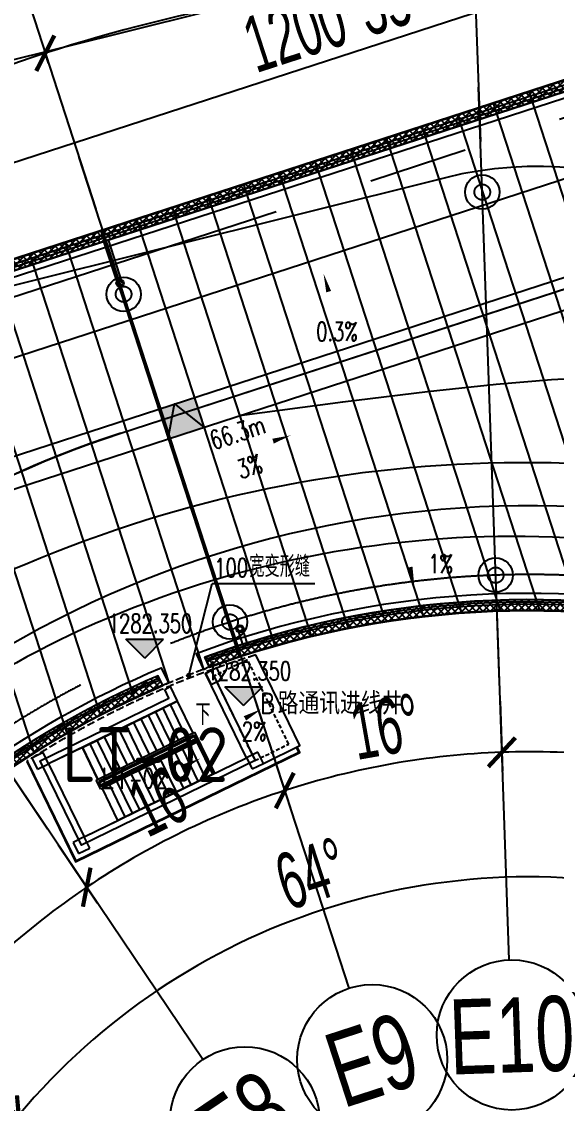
# Model space of a CAD drawing. Extents: x 1962160 to 37842216, y -162679 to 2997677.
# Drawn here: x 37459284 to 37476393, y 2679801 to 2714395 of the extents above; entities that cross this region are included whole.
import ezdxf
from ezdxf.enums import TextEntityAlignment as Align

# ---------------------------------------------------------------- set-up
doc = ezdxf.new("R2010")
doc.units = 0
doc.header["$LTSCALE"] = 1000
for name, pattern in [('__DASH', [0.35, 0.25, -0.1]), ('CENTER', [2, 1.25, -0.25, 0.25, -0.25]), ('CENTER2', [28.575000000000003, 19.05, -3.175, 3.175, -3.175]), ('DASH', [0.35, 0.25, -0.1]), ('HIDDEN2', [0.1875, 0.125, -0.0625])]:
    doc.linetypes.add(name, pattern=pattern)
doc.layers.get('0').update_dxf_attribs({"color": 8})
doc.layers.get('Defpoints').update_dxf_attribs({"color": 8})
for name, color, linetype in [('#幕墙线-平面', 8, 'Continuous'), ('#标注', 8, 'Continuous'), ('#轴线', 8, 'CENTER2'), ('A-AL', 8, 'Continuous'), ('A-AL-E', 8, 'Continuous'), ('A-COLS-PLAN-C', 8, 'DASH'), ('A-COLS-PLAN-S', 8, 'DASH'), ('A-DETL-ALUM', 8, 'Continuous'), ('A-DIMS-ELEV', 8, 'Continuous'), ('A-DIMS-LEAD', 8, 'Continuous'), ('A-DIMS-SYMB', 8, 'Continuous'), ('A-FLOR', 8, 'Continuous'), ('A-FLOR-OTLN', 8, 'Continuous'), ('A-FLOR-UNDR', 8, '__DASH'), ('A-GRID', 8, 'CENTER'), ('A-HATH', 8, 'Continuous'), ('A-NOTE', 8, 'Continuous'), ('A-ROOF-DRAN', 8, 'Continuous'), ('A-STRS', 8, 'Continuous'), ('A-STRS-HRAL', 8, 'Continuous'), ('A-TEXT-150', 8, 'Continuous'), ('A-TEXT-500', 8, 'Continuous'), ('DIM', 8, 'Continuous'), ('G-ACCS', 8, 'Continuous'), ('建-填充', 8, 'Continuous'), ('水-雨水-压力流-标识', 8, 'Continuous')]:
    doc.layers.add(name, color=color, linetype=linetype)
doc.layers.add('A-X-CHEK', color=8, linetype='Continuous', plot=False)
doc.layers.add('A-X-CHEK-STRC', color=8, linetype='HIDDEN2', plot=False)
doc.styles.add('#文字', font='jrs.shx', dxfattribs={"width": 0.7, "bigfont": 'hztxt.shx'})
doc.styles.add('_TCH_DIM', font='SIMPLEX', dxfattribs={"bigfont": 'GBCBIG'})
doc.styles.add('JHZX', font='jrs.shx', dxfattribs={"width": 0.6, "bigfont": 'jhz.shx'})
doc.styles.get("Standard").update_dxf_attribs({"font": 'xd-hzs.shx', "bigfont": 'xd-hztxt.shx'})
doc.dimstyles.new('JZBZ-600', dxfattribs={"dimscale": 600, "dimtxt": 3, "dimasz": 1.5, "dimexe": 1, "dimexo": 1, "dimgap": 0.5, "dimtad": 1, "dimdec": 0, "dimdsep": 46, "dimtxsty": 'JHZX', "dimblk1": 'ARCHTICK', "dimblk2": 'ARCHTICK', "dimsah": 1, "dimcen": 0, "dimclrd": 1, "dimclre": 1, "dimclrt": 2, "dimadec": 1, "dimazin": 2, "dimtfac": 1, "dimtdec": 0, "dimtix": 1, "dimtmove": 0, "dimatfit": 3, "dimfxl": 1, "dimtolj": 1, "dimlwd": -1, "dimlwe": -1, "dimarcsym": 1})
pattern_1 = [(45, (0, 0), (-112.2532015133644, 112.2532015133644), []), (135, (0, 0), (-112.2532015133644, -112.2532015133644), [])]

# ---------------------------------------------------------------- blocks, each defined once
blk = doc.blocks.new('排水沟区域')
at = {"layer": 'A-HATH'}
h = blk.add_hatch(dxfattribs=at)
h.set_pattern_fill('ANSI37', color=256, scale=100)
h.set_pattern_definition(pattern_1)
edge = h.paths.add_edge_path()
edge.add_arc((35513750.33893132, 2884298.616818207), 8999.999999895797, -71.99999999736798, 12.001182553492185, ccw=False)
edge.add_line((35516531.49188106, 2875739.108171778), (35487056.62892125, 2866162.144652352))
edge.add_arc((35496265.33535537, 2837820.660464062), 29800.00000310267, 108.0000000015991, 138.2396004385402)
edge.add_line((35474036.42762732, 2857667.969133065), (35473768.18694107, 2857893.049794))
edge.add_arc((35496265.33535535, 2837820.660464062), 30150.00000309427, 108.00000000153389, 138.2600425755881, ccw=False)
edge.add_line((35486948.47297322, 2866495.014433056), (35516423.33593303, 2876071.977952481))
edge.add_arc((35513750.33893134, 2884298.616818199), 8649.999999884529, 288.0000000026816, 371.9000062284843)
edge.add_line((35522214.44145846, 2886082.283941968), (35522553.6287153, 2886170.003731021))
h = blk.add_hatch(dxfattribs=at)
h.set_pattern_fill('ANSI37', color=256, scale=100)
h.set_pattern_definition(pattern_1)
edge = h.paths.add_edge_path()
edge.add_arc((35527311.97586625, 2900426.547769416), 44800.00000102194, 256.5346378578782, 284.1570655496672, ccw=False)
edge.add_arc((35509847.66485231, 2827488.232454619), 30199.9999999903, 76.53463785807276, 110.1264964728112)
edge.add_line((35499456.02778555, 2855844.076280402), (35499610.24081634, 2855527.805366974))
edge.add_arc((35509847.66485231, 2827488.232454663), 29849.99999995182, 76.53463785805178, 110.05745525030639, ccw=False)
edge.add_arc((35527311.97586625, 2900426.547769423), 45150.0000010282, 256.5346378578826, 283.9391313102532)
edge.add_line((35538188.2025675, 2856606.116543384), (35538269.19864558, 2856987.173130091))
h = blk.add_hatch(dxfattribs=at)
h.set_pattern_fill('ANSI37', color=256, scale=100)
h.set_pattern_definition(pattern_1)
edge = h.paths.add_edge_path()
edge.add_arc((35509847.6648516, 2827488.232453149), 29850.00000037406, 113.13801856230111, 139.8080539779569, ccw=False)
edge.add_line((35498118.1856509, 2854937.127106719), (35497964.60146284, 2855252.108345425))
edge.add_arc((35509847.66485271, 2827488.2324541), 30200.00000060449, 113.1711419245083, 139.8102785288056)
edge.add_line((35486777.52826001, 2846976.916289367), (35487045.6453022, 2846751.939378119))
for points in [[(35522553.6287153, 2886170.003731021, -0.3838699552110441), (35516531.49188106, 2875739.108171778), (35487056.62892125, 2866162.144652352, 0.1327162187187665), (35474036.42762732, 2857667.969133065), (35473768.18694107, 2857893.049794, -0.1328069864991923), (35486948.47297322, 2866495.014433056), (35516423.33593303, 2876071.977952481, 0.383363523421975), (35522214.44145846, 2886082.283941968)], [(35538269.19864558, 2856987.173130091, -0.1211125902800476), (35516879.96075377, 2856858.060754318, 0.1476308546929755), (35499456.02778555, 2855844.076280402), (35499610.24081634, 2855527.805366974, -0.147323053523606), (35516798.46063571, 2856517.681949523, 0.1201478352857811), (35538188.2025675, 2856606.116543384)], [(35487045.6453022, 2846751.939378119, -0.1168981365365147), (35498118.1856509, 2854937.127106719), (35497964.60146284, 2855252.108345425, 0.1167614748319666), (35486777.52826001, 2846976.916289367)]]:
    blk.add_lwpolyline(points, format="xyb", close=True, dxfattribs=at)
blk = doc.blocks.new('A$C58e34137')
at = {"layer": 'A-X-CHEK'}
blk.add_blockref('排水沟区域', (-35647972.51433039, -2918657.17947907), dxfattribs=at)
blk = doc.blocks.new('雨水立管')
for radius in [80, 50]:
    blk.add_circle((-3.725290298461914e-09, 2.328306436538696e-10), radius)
blk = doc.blocks.new('雨水')
at = {"layer": 'A-DIMS-SYMB'}
for points in [[(35503646.28120333, 2866758.381571596, 0, 0, 0), (35503258.69046074, 2868113.109291241, 0, 160, 0), (35503423.73007254, 2867536.254087105, 0, 0, 0)], [(35505850.34086317, 2859483.726402936, 0, 0, 0), (35506162.41603366, 2858141.593093392, 0, 160, 0), (35506026.52811854, 2858726.002602661, 0, 0, 0)]]:
    blk.add_lwpolyline(points, format="xyseb", dxfattribs=at)
at = {"layer": 'A-ROOF-DRAN'}
blk.add_line((35496771.70693883, 2863009.991505276), (35528671.86492928, 2873374.981149338), dxfattribs=at)
for points in [[(35496818.56050601, 2867830.39751687), (35496376.66620405, 2869190.408335167)], [(35496675.90202857, 2867784.044967714), (35496234.00772661, 2869144.055786012)], [(35500512.76873267, 2856731.661991941), (35500662.78171518, 2856257.722313765)], [(35500655.77596325, 2856776.927122016), (35500805.78894576, 2856302.987443841)]]:
    blk.add_lwpolyline(points, dxfattribs=at)
for centre, radius, start, end in [((35506969.27619101, 2831625.12920915), 33000, 108.0000000000272, 216.9245112726238), ((35509847.66485273, 2827488.232454263), 33200, 76.53463923747408, 213.4267024988171)]:
    blk.add_arc(centre, radius, start, end, dxfattribs=at)
at = {"xscale": 1.5, "yscale": 1.5, "zscale": 1.5}
for p in [(35496747.2312673, 2867807.221242292), (35500584.27234797, 2856754.294556978)]:
    blk.add_blockref('雨水立管', p, dxfattribs=at)
at = {"layer": 'A-DIMS-SYMB', "style": '_TCH_DIM', "width": 0.7058823529411765}
for s, p in [('0.3%', (35503024.04506746, 2865961.482250148)), ('1%', (35506611.86487968, 2858535.122279717))]:
    blk.add_text(s, height=595, dxfattribs=at).set_placement(p)
blk = doc.blocks.new('1100')
at = {"layer": 'A-DETL-ALUM', "ltscale": 0.3}
blk.add_circle((35572079.41488183, 2737404.62498665), 550, dxfattribs=at)
blk = doc.blocks.new('_YZHK')
blk.add_circle((0, 0), 0.5)
blk = doc.blocks.new('ASDFASD')
at = {"layer": 'A-COLS-PLAN-C', "ltscale": 0.3, "xscale": 500, "yscale": 500, "zscale": 500}
for p in [(35508337.99176764, 2870719.61328312), (35496861.56755136, 2867455.330330013), (35508765.78045458, 2858469.348092186), (35500268.13802673, 2856970.984459742)]:
    blk.add_blockref('_YZHK', p, dxfattribs=at)
blk = doc.blocks.new('_FZHK')
blk.add_lwpolyline([(-0.5, -0.5), (0.5, -0.5), (0.5, 0.5), (-0.5, 0.5)], close=True)
blk = doc.blocks.new('LT-2')
at = {"layer": 'A-AL'}
for points in [[(35501756.50943983, 2836115.32283817), (35503323.07925595, 2832902.509204542), (35510495.82875237, 2836399.946074748), (35510407.9049589, 2836580.265368136)], [(35501777.55917864, 2836129.194567231), (35503334.5933932, 2832935.937106689), (35510462.40085022, 2836411.460212043), (35510385.43393917, 2836569.308485733)]]:
    blk.add_lwpolyline(points, dxfattribs=at)
at = {"layer": 'A-DIMS-SYMB'}
blk.add_lwpolyline([(35506967.3649618, 2837544.266064647, 0, 0, 0), (35503273.12931895, 2835742.954593774, 0, 0, 0), (35503864.80096997, 2834529.519528605, 0, 0, 0), (35507325.33800767, 2836216.879422245, 0, 160, 0), (35506786.03353427, 2835953.914244015, 0, 0, 0)], format="xyseb", dxfattribs=at)
at = {"layer": 'A-STRS'}
for p, q in [((35503538.5117317, 2836567.695265138), (35506576.59359857, 2838049.065769164)), ((35506576.59359857, 2838049.065769164), (35507076.2274361, 2837024.38726587)), ((35505875.49778314, 2837707.211037466), (35506375.13162068, 2836682.532534172)), ((35506109.19638828, 2837821.162614699), (35506608.83022582, 2836796.484111404)), ((35506342.89499342, 2837935.114191932), (35506842.52883096, 2836910.435688637)), ((35505174.4019677, 2837365.356305767), (35505674.03581648, 2836340.677807952)), ((35505408.10057285, 2837479.307883), (35505907.73441039, 2836454.629379705)), ((35505641.79917799, 2837593.259460233), (35506141.43301553, 2836568.580956938)), ((35503984.21509545, 2835516.720233617), (35507130.15787894, 2837050.683783994)), ((35504473.30615228, 2837023.501574069), (35504972.94000105, 2835998.823076251)), ((35504707.00475742, 2837137.453151302), (35505206.63859496, 2836112.774648006)), ((35504940.70336256, 2837251.404728535), (35505440.3372001, 2836226.72622524)), ((35507130.15787894, 2837050.683783994), (35507770.03981823, 2835738.376235549)), ((35503772.21033684, 2836681.64684237), (35504271.84417438, 2835656.968339076)), ((35504005.90894198, 2836795.598419603), (35504505.54277953, 2835770.919916308)), ((35504064.44205862, 2835489.08630818), (35507102.52394743, 2836970.456822913)), ((35504086.35585301, 2835444.144278869), (35507124.43771988, 2836925.514782896)), ((35507216.47553226, 2836736.758217203), (35504124.46319065, 2835229.091180816)), ((35507168.26524958, 2836835.630703995), (35504130.18338271, 2835354.260199968)), ((35507190.17901444, 2836790.688664544), (35504152.09711816, 2835309.3181501)), ((35504239.60754713, 2836909.549996836), (35504739.24138467, 2835884.871493541)), ((35506635.12673958, 2836742.553672391), (35506657.0405096, 2836697.61162843)), ((35506868.82534473, 2836856.505249624), (35506890.73911474, 2836811.563205664)), ((35506956.4804078, 2836676.737084305), (35506934.56664444, 2836721.679126762)), ((35507102.52394986, 2836970.456826855), (35507124.43771988, 2836925.514782896)), ((35507102.52394743, 2836970.456822913), (35507716.10937089, 2835712.079717726)), ((35507168.26524958, 2836835.630703995), (35507124.43771988, 2836925.514782896)), ((35507190.17901306, 2836790.688661295), (35507168.26524958, 2836835.630703995)), ((35507216.47553003, 2836736.758215699), (35507190.17901306, 2836790.688661295)), ((35507216.47553226, 2836736.758217203), (35507190.17901444, 2836790.688664544)), ((35507716.10937089, 2835712.079717726), (35507216.47553003, 2836736.758215699)), ((35503538.5117317, 2836567.695265138), (35502459.90278488, 2836041.764908678)), ((35503538.5117317, 2836567.695265138), (35504038.14559071, 2835543.01677231)), ((35504038.14556739, 2835543.016760943), (35503538.5117317, 2836567.695265138)), ((35505934.03092415, 2836400.698940691), (35505955.94469416, 2836355.756896732)), ((35506167.7295293, 2836514.650517925), (35506189.6432993, 2836469.708473965)), ((35506255.38460325, 2836334.882358816), (35506233.470829, 2836379.824395063)), ((35506401.42813443, 2836628.602095158), (35506423.34190445, 2836583.660051198)), ((35506489.08319727, 2836448.833930327), (35506467.16943415, 2836493.775972296)), ((35507015.01355547, 2835370.224986028), (35506515.37971471, 2836394.903483785)), ((35506722.78181377, 2836562.785512795), (35506700.8680393, 2836607.727549529)), ((35507248.71216061, 2835484.176563261), (35506749.07833105, 2836508.855066568)), ((35507482.41076575, 2835598.128140494), (35506982.77692492, 2836622.806638395)), ((35502459.90278488, 2836041.764908678), (35503599.41855721, 2833704.77885724)), ((35504999.23651481, 2835944.892637237), (35505021.15027359, 2835899.950587801)), ((35505232.93510872, 2836058.844208992), (35505254.84887873, 2836013.902165034)), ((35505466.63371386, 2836172.795786225), (35505488.54748388, 2836127.853742267)), ((35505554.28877622, 2835993.027622371), (35505532.37501357, 2836037.969663365)), ((35505700.33233024, 2836286.747368937), (35505722.24608902, 2836241.805319499)), ((35505787.98738149, 2836106.979199359), (35505766.07361872, 2836151.921240597)), ((35506313.91774003, 2835028.370254329), (35505814.28389938, 2836053.048751871)), ((35506021.68598675, 2836220.930776348), (35505999.77222386, 2836265.87281783)), ((35506547.61634517, 2835142.321831562), (35506047.98250449, 2836167.000329176)), ((35506781.31495032, 2835256.273408795), (35506281.68112083, 2836280.951911959)), ((35504298.14068814, 2835603.037900061), (35504320.05445816, 2835558.095856102)), ((35504531.83929329, 2835716.989477294), (35504553.7530633, 2835672.047433335)), ((35507716.10937089, 2835712.079717726), (35504678.02750403, 2834230.7092137)), ((35504765.53789843, 2835830.941054527), (35504787.45166844, 2835785.999010568)), ((35504853.19297168, 2835651.172896883), (35504831.27919814, 2835696.114931666)), ((35505379.12331945, 2834572.563945398), (35504879.48949018, 2835597.242448131)), ((35505086.89157693, 2835765.124473872), (35505064.97780329, 2835810.066508899)), ((35505612.8219246, 2834686.515522631), (35505113.18809529, 2835711.194025436)), ((35505320.59017096, 2835879.076045382), (35505298.67640843, 2835924.018086132)), ((35505846.52052975, 2834800.467099864), (35505346.88668916, 2835825.145597262)), ((35506080.21913489, 2834914.418677097), (35505580.58529427, 2835939.097174567)), ((35507770.03981823, 2835738.376235549), (35507716.10937089, 2835712.079717726)), ((35504124.46319065, 2835229.091180816), (35503984.21509545, 2835516.720233617)), ((35504064.44209176, 2835489.086333403), (35504086.35585301, 2835444.144278869)), ((35504152.09711816, 2835309.3181501), (35504064.44205862, 2835489.08630818)), ((35504152.09714872, 2835309.318162425), (35504064.44208021, 2835489.086337375)), ((35504152.09714465, 2835309.318160436), (35504130.18338271, 2835354.260199968)), ((35504678.02750403, 2834230.7092137), (35504178.39366361, 2835255.387710739)), ((35504678.02750403, 2834230.7092137), (35504178.3936677, 2835255.387712726)), ((35504385.79574991, 2835423.269737425), (35504363.88198785, 2835468.2117772)), ((35504911.72610917, 2834344.660790932), (35504412.09226873, 2835369.339288042)), ((35504619.49435517, 2835537.221314414), (35504597.580593, 2835582.163354434)), ((35505145.42471431, 2834458.612368166), (35504645.79087383, 2835483.290865348)), ((35503599.41855721, 2833704.77885724), (35504678.02750403, 2834230.7092137))]:
    blk.add_line(p, q, dxfattribs=at)
at = {"layer": 'A-STRS-HRAL'}
blk.add_lwpolyline([(35506172.09193894, 2838422.30739616), (35506351.86009675, 2838509.962455584), (35506576.59359258, 2838049.065767994), (35502459.90277887, 2836041.764907645), (35503599.41855114, 2833704.778856156), (35508794.71831167, 2836238.010072941), (35507479.89242067, 2838934.53244002), (35507659.66057845, 2839022.187499432), (35509062.14152885, 2836145.896974524), (35503507.30545269, 2833437.355638949), (35502192.47956162, 2836133.878006039), (35506309.17037538, 2838141.178866385), (35506172.09193896, 2838422.307396172)], dxfattribs=at)
at = {"layer": 'A-COLS-PLAN-C'}
for p, xscale, yscale, zscale, rotation in [((35507747.3156378, 2838842.419341629), 399.9999999914793, 400.0000000276479, 400.0000000276479, 25.99388998537153), ((35502192.47956165, 2836133.878006054), 399.9999999194463, 399.9999999851146, 399.9999999851146, 25.99388999099624), ((35509062.1415289, 2836145.896974543), 400.0000000332934, 400.0000000332934, 400.0000000332934, 25.99388998304475), ((35503507.30545269, 2833437.355638949), 399.999999939537, 399.9999999853637, 399.9999999853637, 25.99388998959304)]:
    blk.add_blockref('_FZHK', p, dxfattribs=dict(at, xscale=xscale, yscale=yscale, zscale=zscale, rotation=rotation))
at = {"layer": 'A-DIMS-SYMB', "style": '_TCH_DIM'}
blk.add_text('下', height=675.177304964539, dxfattribs=at).set_placement((35507156.12152749, 2837286.303877027))
blk = doc.blocks.new('总体道路0521')
at = {"layer": 'G-ACCS'}
blk.add_line((35647828.33500703, 2918616.076307983), (35647775.12043736, 2918602.808425609), dxfattribs=at)
blk.add_lwpolyline([(35647849.95643323, 2918593.835659245, -0.03230989539030762), (35647848.78383447, 2918595.990230775), (35647845.48982378, 2918603.101012788, 0.3597484319562995), (35647831.6983155, 2918609.70057956), (35647808.76801322, 2918603.983413093)], format="xyb", dxfattribs=at)
blk = doc.blocks.new('A$C06ac024f')
at = {"layer": 'A-DIMS-ELEV'}
for points in [[(-150435.2898462639, -62835.9575827932), (-151035.2898462639, -62235.9575827932), (-149835.2898462639, -62235.9575827932)], [(-147271.1374763623, -64358.56140305242), (-147871.1374763623, -63758.56140305242), (-146671.1374763623, -63758.56140305242)]]:
    blk.add_hatch(color=256, dxfattribs=at).paths.add_polyline_path(points)
at = {"layer": 'A-AL-E'}
for points in [[(-145287.8805330694, 23958.21160294581), (-128813.5673151985, 21201.16620651679, -0.4119685533058242), (-128278.9669114948, 20457.71448632097, 0.1025441863688749), (-125842.3743332029, -32213.46978524746, -0.3957181001131183), (-131549.1810074821, -42585.19381452212), (-161024.043966651, -52162.15733374096, 0.4665771712174694), (-178315.5084250644, -95014.64385824368, 0.04969496342035992), (-156062.2732423842, -128330.703170726, -0.4106233703844309), (-156273.1750589237, -130640.1824203911), (-161870.8845780194, -135359.541345335)], [(-145263.1217250973, 24106.15416419134), (-128788.8085072264, 21349.10876776231, -0.4119685533025638), (-128130.8387795985, 20434.09126598388, 0.102544186368877), (-125697.0598185957, -32176.27177663473, -0.3957181001131074), (-131502.8284583241, -42727.85229196632), (-160977.691417493, -52304.81581118517, 0.4665771712174966), (-178183.1286895499, -94944.10588531752, 0.04969496342036155), (-155946.4140972048, -128235.4316719551, -0.410623370384824), (-156176.4888061658, -130754.8635806888), (-161774.198325269, -135474.2225056388)], [(-50266.91402824223, -40766.69077435229, -0.1414606853321052), (-53638.15451326966, -40473.97389248712, 0.2174217815036623), (-68434.21312383562, -41370.41662500193), (-99557.77964302897, -57919.11049018381, -0.1829272481944963), (-131127.4848075137, -61944.9876432484, 0.1474998149095167), (-148450.3997290284, -62948.6351692169, 0.1355226028267078)], [(-50228.2694099322, -40962.92174406815, -0.1414606853321385), (-53710.04236987978, -40660.60758738872, 0.2174217815036594), (-68340.31881128252, -41547.00614357321), (-99463.88533046842, -58095.70000875555, -0.1829272481944702), (-131174.0563035086, -62139.48981742747, 0.147499814909508), (-148381.6772821695, -63136.45749296062, 0.147499814909508)]]:
    blk.add_lwpolyline(points, format="xyb", dxfattribs=at)
for centre, radius, start, end in [((-138124.8520873711, -91168.93931228339), 29850.00000005641, 76.53463783447006, 110.0574530140657), ((-138124.8520874605, -91168.93931222984), 30050.00000002233, 113.1570388549632, 213.4267024433433), ((-138124.852087386, -91168.93931228339), 29850.00000005641, 113.1380166171016, 213.4267024433433)]:
    blk.add_arc(centre, radius, start, end, dxfattribs=at)
at = {"layer": 'A-DIMS-ELEV'}
for p, q in [((-150435.2898462639, -62835.9575827932), (-151035.2898462639, -62235.9575827932)), ((-151035.2898462639, -62235.9575827932), (-149835.2898462639, -62235.9575827932)), ((-150435.2898462639, -62835.9575827932), (-149835.2898462639, -62235.9575827932)), ((-147271.1374763623, -64358.56140305242), (-147871.1374763623, -63758.56140305242)), ((-147871.1374763623, -63758.56140305242), (-146671.1374763623, -63758.56140305242)), ((-147271.1374763623, -64358.56140305242), (-146671.1374763623, -63758.56140305242))]:
    blk.add_line(p, q, dxfattribs=at)
at = {"layer": 'A-DIMS-LEAD'}
for p, q in [((-149027.9717180282, -63393.81725960178), (-148278.7749897018, -60454.54606430978)), ((-148278.7749897018, -60454.54606430978), (-144988.1986672059, -60454.54606430978))]:
    blk.add_line(p, q, dxfattribs=at)
at = {"layer": 'A-DIMS-LEAD', "const_width": 80}
blk.add_lwpolyline([(-149037.8515038863, -63432.57793337619, 1), (-149018.0919321701, -63355.05658582738, 1)], format="xyb", close=True, dxfattribs=at)
at = {"layer": 'A-DIMS-SYMB'}
for points in [[(-148951.5532057658, -56752.81006801268, 0, 0, 0), (-145758.2970592603, -55715.25825089356, 0, 160, 0), (-146328.9309690371, -55900.66844751919, 0, 0, 0)], [(-147403.6071163491, -64864.17347266106, 0, 0, 0), (-146704.2938839048, -64470.84294105275, 0, 160, 0), (-147227.2498023287, -64764.98084644042, 0, 0, 0)]]:
    blk.add_lwpolyline(points, format="xyseb", dxfattribs=at)
at = {"layer": 'A-FLOR-OTLN'}
blk.add_lwpolyline([(-172937.3181012422, -78712.505091425, -0.2558161353594253), (-151200.8100010455, -55647.18026152113), (-119621.8288218975, -45386.54728942644)], format="xyb", dxfattribs=at)
at = {"layer": 'A-FLOR-UNDR'}
for radius, start, end in [(29750.00000005641, 107.1239144154622, 122.7366958501965), (29850.00000005641, 110.4442247058934, 113.138033782026)]:
    blk.add_arc((-138124.8440617919, -91168.93539794252), radius, start, end, dxfattribs=at)
at = {"layer": 'A-STRS'}
blk.add_lwpolyline([(-146639.0625475645, -66206.92539919121), (-145470.5817625746, -65637.13975041732), (-146884.4111632482, -62737.74681570893)], dxfattribs=at)
at = {"layer": 'A-STRS-HRAL'}
blk.add_lwpolyline([(-125418.8882246763, -32487.1680358029), (-125225.0784151033, -32437.04541102797, -0.3841420990036905), (-131379.2216604576, -43108.27489844337), (-160854.0846197456, -52685.23841770273, 0.132663388224441), (-173782.807591863, -61117.82127101952), (-173936.0893135667, -60989.20263487054, -0.1327162187461854), (-160915.888018623, -52495.02711444488), (-131441.0250593871, -42918.06359520508, 0.3838699552220062)], format="xyb", close=True, dxfattribs=at)
for points in [[(-148550.8803472743, -63198.89716446772), (-148371.1123458222, -63111.24192096572), (-148516.4891543091, -62813.09548641369, -0.1476308546942801), (-131092.5561859384, -61799.1110125212, 0.1211125902981834), (-109703.3182914555, -61669.99863575492), (-109656.9665052891, -61451.93062744755, -0.121671601645756), (-131045.9846898988, -61604.60883835098, 0.1494928162438044), (-148793.0262509585, -62702.29110737983), (-148550.8803472743, -63198.89716446772)], [(-149854.32998956, -63720.04408505326), (-150007.91466517, -63405.06307389354, 0.1167614822443553), (-161194.9886798486, -71680.25547743353), (-161348.1984028742, -71551.69725535202, -0.118354535303261), (-149911.3244839385, -63146.82182533387), (-149674.5618635118, -63632.38914928678), (-149854.32998956, -63720.04408505326)]]:
    blk.add_lwpolyline(points, format="xyb", dxfattribs=at)
at = {"layer": 'A-X-CHEK-STRC'}
blk.add_lwpolyline([(-147142.5102200881, -62892.92194393417), (-148221.1068996191, -63418.87745637819), (-146906.4868646637, -66114.81802710658), (-145827.8901851401, -65588.86251466256)], close=True, dxfattribs=at)
at = {"xscale": 1000, "yscale": 1000, "zscale": 1000}
blk.add_blockref('总体道路0521', (-35647972511.19448, -2918657176.530752), dxfattribs=at)
at = {"layer": 'A-COLS-PLAN-S'}
blk.add_blockref('ASDFASD', (-35647972.51693987, -2918657.171766797), dxfattribs=at)
at = {"layer": 'A-ROOF-DRAN'}
blk.add_blockref('雨水', (-35647972.51693987, -2918657.171766797), dxfattribs=at)
at = {"layer": 'A-STRS', "rotation": 0.001336308015751439}
blk.add_blockref('LT-2', (-35655902.20367786, -2903089.442828797), dxfattribs=at)
at = {"layer": '水-雨水-压力流-标识'}
for p in [(-35711716.03327619, -2785340.375566352), (-35723190.36427034, -2788606.466423435), (-35711288.24458924, -2797590.640757285), (-35719785.88701709, -2799089.004389729)]:
    blk.add_blockref('1100', p, dxfattribs=at)
at = {"layer": 'A-DIMS-ELEV', "style": '_TCH_DIM', "width": 0.7058823529411765}
for p in [(-151615.2898462639, -62025.9575827932), (-148451.1374763623, -63548.56140305242)]:
    blk.add_text('1282.350', height=595, dxfattribs=at).set_placement(p)
at = {"layer": 'A-DIMS-SYMB', "style": '_TCH_DIM', "width": 0.7058823529411765}
blk.add_text('2%', height=595, dxfattribs=at).set_placement((-147328.2224057839, -65480.41748622339))
at = {"layer": 'A-NOTE', "style": '_TCH_DIM', "width": 0.7058823529411765}
for s, p in [('66.3m', (-148233.6434850097, -56182.78682222217)), ('3%', (-147362.7459994629, -57115.11994708516))]:
    blk.add_text(s, height=595, rotation=18.00000000881506, dxfattribs=at).set_placement(p)
at = {"layer": 'A-NOTE', "style": '_TCH_DIM'}
blk.add_text('宽变形缝', height=675.177304964539, dxfattribs=at).set_placement((-147089.6880289093, -60244.54606430978))
at = {"layer": 'A-NOTE', "style": '_TCH_DIM', "width": 0.7058823529411765}
blk.add_text('100', height=595, dxfattribs=at).set_placement((-148209.6880289093, -60244.54606430978))
at = {"layer": 'A-NOTE'}
for s, p in [('B', (-146744.9832299352, -64638.90360006737)), ('路通讯进线井', (-146179.5986145512, -64638.90360006737))]:
    blk.add_text(s, height=700, dxfattribs=at).set_placement(p)
at = {"layer": 'A-TEXT-150'}
blk.add_text('LT-02', height=700, dxfattribs=at).set_placement((-151822.467727162, -67033.49849461624))
at = {"layer": 'A-TEXT-500'}
blk.add_text('LT-02', height=1750, dxfattribs=at).set_placement((-153068.448854357, -66799.38793401932))
blk = doc.blocks.new('A$C41f195f4')
at = {"layer": '建-填充', "ltscale": 10}
h = blk.add_hatch(color=256, dxfattribs=at)
h.dxf.hatch_style = 1
edge = h.paths.add_edge_path()
edge.add_arc((-145369.2767864466, -85502.32784364652), 30545.96869402254, 137.4202374194825, 139.117513232346)
edge.add_line((-168463.6652915627, -65509.69362424035), (-167725.7061925754, -66185.06562031526))
edge.add_arc((-145367.0328749269, -85505.83753729938), 29549.99999988913, 137.4914747447202, 139.1687617017491, ccw=False)
edge.add_line((-167150.6074635461, -65538.9054210349), (-167861.3768651038, -64834.43880030513))
h.paths.add_polyline_path([(-148848.8737301826, -54514.98526000138), (-149990.1415497288, -54885.80565325171), (-149681.1245553643, -55836.86216954933), (-148539.8567358181, -55466.04177629901)])
at = {"layer": 'DIM', "ltscale": 10}
blk.add_lwpolyline([(-149681.1245553643, -55836.8621695498), (-149476.8130090535, -54719.01509974804), (-148539.8567358181, -55466.04177629994)], dxfattribs=at)
blk = doc.blocks.new('A$C80b62fe7')
at = {"layer": '#幕墙线-平面'}
for points in [[(-74883.78754839301, 213197.5366707286), (-57719.07375432551, 210324.9498429135, -0.4119685533025505), (-56970.63318914175, 209284.1174346413, 0.1025441863688777), (-54538.91754749417, 156718.3566265861, -0.3957181001130247), (-60417.25829521567, 146034.881354813), (-89892.12125438452, 136457.9178355942, 0.4665771712175024), (-107034.4719231129, 93974.97182506695, 0.04969496342036184), (-84809.8724303469, 60701.78395738173, -0.4106233703847854), (-85054.00726041198, 58028.3867653315), (-90651.7167795226, 53309.02784037683)], [(-74926.70281554013, 212941.1028979034), (-57761.98902147263, 210068.5160700884, -0.4119685533058242), (-57227.38861776888, 209325.0643498925, 0.1025441863688749), (-54790.79603947699, 156653.8800783241, -0.3957181001131183), (-60497.60271375626, 146282.1560490495), (-89972.46567292511, 136705.1925298306, 0.4665771712174694), (-107263.9301313385, 93852.70600532787, 0.04969496342035992), (-85010.69494865835, 60536.6466928455, -0.4106233703844309), (-85221.59676519781, 58227.16744318046), (-90819.30628429353, 53507.8085182365)], [(20773.07087998092, 148159.5283801337, -0.1414606853321588), (17434.99013742805, 148449.3660795544, 0.2174217815036492), (2589.196876108646, 147549.9100941415), (-28534.36964307725, 131001.2162289587, -0.1829272481945157), (-60061.93506494164, 126980.7128725657, 0.1473230469380064), (-77399.86729259044, 125982.214516364, 0.1473230469380064)], [(20823.3088837862, 147904.428119503, -0.1414606853321726), (17341.53592383862, 148206.7422761852, 0.2174217815036645), (2711.259482428432, 147320.3437199974), (-28412.30703675002, 130771.6498548156, -0.1829272481945134), (-60122.47800994664, 126727.8600461804, 0.1473230469379986), (-77310.69710628688, 125737.9837282263, 0.1473230469379986)], [(-106920.7170799673, 111267.190826897, -0.2603441364663425), (-84682.97942676395, 135269.4641214446), (-53638.56611929089, 145356.4054630627)], [(-104009.542673938, 110537.9539263025, -0.2605770377584054), (-83755.92844364047, 132416.2945725578), (-47152.41244649887, 144309.4978714376)], [(-103027.9812234715, 110346.7583543169, -0.260138497479288), (-83446.91144926846, 131465.238056263), (-46843.39545212686, 143358.4413551423)]]:
    blk.add_lwpolyline(points, format="xyb", dxfattribs=at)
blk.add_lwpolyline([(-76347.01530680805, 133772.1341541614), (-73046.53709894419, 134214.9575134353), (-70336.33169317245, 134547.982040273), (-68136.1901281029, 134782.224101678), (-66365.90344237536, 134928.7000646526), (-64945.26267460734, 134998.4262961997)], dxfattribs=at)
for centre, radius, start, end in [((-67243.88858509809, 91550.95102233673), 40716.02012848609, 66.63257623990476, 112.3395246873324), ((-67589.12112107873, 96434.68273930158), 33473.56595994744, 66.62015289590293, 115.0869269585633), ((-71843.23150598258, 102031.5063298885), 29275.12035463112, 111.8100057260619, 164.9409652849189), ((-68410.51663683355, 98735.36329853814), 31042.51671079749, 115.5143299891031, 160.5106407325206), ((-67073.2737936601, 97698.41055128817), 30110.00000005641, 113.138016636367, 213.4267023194232), ((-67073.2737936601, 97698.41055128817), 29850.00000005641, 113.138016636367, 213.4267023194232)]:
    blk.add_arc(centre, radius, start, end, dxfattribs=at)
blk = doc.blocks.new('DASWQE')
at = {"layer": '#幕墙线-平面', "ltscale": 10}
for points in [[(-138143.640990831, -44727.87089588726), (-132586.1511729211, -61832.0658171447)], [(-139284.908810392, -45098.69128912408), (-133919.5292473063, -61611.63164177164)], [(-140426.1766299531, -45469.5116823609), (-135232.3057527766, -61454.6025758828)], [(-141567.4444495142, -45840.33207559772), (-136525.7122098282, -61357.18838912621)], [(-142708.7122690752, -46211.15246883454), (-137800.7600158378, -61316.2763204528)], [(-143849.9800886363, -46581.97286207136), (-139058.2810136303, -61329.30622087885)], [(-144991.2479081973, -46952.79325530818), (-140298.957646288, -61394.17774659488)], [(-146132.5157277584, -47323.613648545), (-141523.3455923349, -61509.18069492793)], [(-147273.7835473195, -47694.43404178182), (-142782.6121388748, -61516.83834872069)], [(-148415.0513668805, -48065.25443501864), (-143923.8799584359, -61887.65874195751)], [(-149556.3191864341, -48436.07482826896), (-145101.7711624727, -62145.76394771785)], [(-150697.5870059878, -48806.89522151975), (-146264.6110351682, -62450.19238815736)], [(-151838.8548255414, -49177.71561477007), (-147412.5051766634, -62800.61905944161)], [(-152980.122645095, -49548.53600802086), (-148545.4858255982, -63196.94474129239)], [(-154121.3904646486, -49919.35640127165), (-149663.5126483291, -63639.29356785771)], [(-155262.6582842022, -50290.17679452198), (-150766.4717509151, -64128.01606864622)], [(-156403.9261037558, -50660.99718777277), (-151854.1728566661, -64663.69785511913)], [(-157545.1939233094, -51031.81758102356), (-152926.3444836587, -65247.17446269933)], [(-158686.4617428631, -51402.63797427388), (-153982.6268302798, -65879.55324692419)]]:
    blk.add_lwpolyline(points, dxfattribs=at)
at = {"layer": '#幕墙线-平面'}
blk.add_lwpolyline([(-147394.0541876927, -55090.84221818345), (-144093.5759798288, -54648.01885890961), (-141383.3705740571, -54314.99433207186), (-139183.2290089875, -54080.75227066688), (-137412.94232326, -53934.27630769229), (-135992.301555492, -53864.55007614521)], dxfattribs=at)
at = {"layer": 'DIM', "ltscale": 10}
blk.add_blockref('A$C80b62fe7', (-71047.03888088465, -188862.9763723449), dxfattribs=at)
blk = doc.blocks.new('_ARCHTICK')
at = {"const_width": 0.15}
blk.add_lwpolyline([(-0.5, -0.5), (0.5, 0.5)], dxfattribs=at)
blk = doc.blocks.new('*D36')
at = {"layer": '#标注', "color": 1, "transparency": 16777216}
for p, q in [((36641532.42417386, 2854441.973495445), (36641610.47729941, 2852206.82442291)), ((36648998.34433331, 2853657.273666531), (36648457.28323293, 2851487.196121253))]:
    blk.add_line(p, q, dxfattribs=at)
blk.add_arc((36642473.66955169, 2827488.232454899), 25333.6590448205, 75.9999999999715, 92.00000000002092, dxfattribs=at)
at = {"layer": 'Defpoints', "color": 0, "transparency": 16777216}
for p in [(36641511.48447584, 2855041.607991657), (36649143.49747068, 2854239.451102296), (36646291.09000874, 2852532.624674581), (36642473.66955169, 2827488.232454899)]:
    blk.add_point(p, dxfattribs=at)
at = {"layer": '#标注', "color": 1, "transparency": 16777216, "xscale": 900, "yscale": 900, "zscale": 900}
for p, rotation in [((36641589.53760138, 2852806.458919121), 182.0000000000209), ((36648602.4363703, 2852069.373557019), 345.9999999999715)]:
    blk.add_blockref('_ARCHTICK', p, dxfattribs=dict(at, rotation=rotation))
at = {"layer": '#标注', "color": 2, "transparency": 16777216, "insert": (36645247.19215651, 2853876.537339211), "char_height": 1800, "attachment_point": 5, "rotation": 353.9999999999962, "style": 'JHZX'}
blk.add_mtext('\\A1;16°', dxfattribs=at)
blk = doc.blocks.new('*D37')
at = {"layer": '#标注', "color": 1, "transparency": 16777216}
for p, q in [((36641532.42417385, 2854441.973495447), (36641610.47729941, 2852206.824422912)), ((36634139.42851372, 2853138.388892304), (36634830.54857376, 2851011.340061299))]:
    blk.add_line(p, q, dxfattribs=at)
blk.add_arc((36642473.66955169, 2827488.232454901), 25333.65904482016, 92.00000000003047, 108.0000000000017, dxfattribs=at)
at = {"layer": 'Defpoints', "color": 0, "transparency": 16777216}
for p in [(36641511.48447584, 2855041.607991659), (36633954.0183171, 2853709.02280208), (36639240.03956486, 2852614.67107456), (36642473.66955169, 2827488.232454901)]:
    blk.add_point(p, dxfattribs=at)
at = {"layer": '#标注', "color": 1, "transparency": 16777216, "xscale": 900, "yscale": 900, "zscale": 900}
for p, rotation in [((36641589.53760137, 2852806.458919123), 2.00000000003046), ((36634645.13837714, 2851581.973971078), 198.0000000000017)]:
    blk.add_blockref('_ARCHTICK', p, dxfattribs=dict(at, rotation=rotation))
at = {"layer": '#标注', "color": 2, "transparency": 16777216, "insert": (36637866.14801171, 2853618.785598022), "char_height": 1800, "attachment_point": 5, "rotation": 10.000000000008358, "style": 'JHZX'}
blk.add_mtext('\\A1;16°', dxfattribs=at)
blk = doc.blocks.new('*D38')
at = {"layer": '#标注', "color": 1, "transparency": 16777216}
for p, q in [((36634139.42851372, 2853138.388892306), (36634830.54857377, 2851011.3400613)), ((36627392.14158048, 2849847.517170561), (36628642.78293696, 2847993.365109824))]:
    blk.add_line(p, q, dxfattribs=at)
blk.add_arc((36642473.66955169, 2827488.232454907), 25333.6590448112, 107.9999999999968, 123.999999999986, dxfattribs=at)
at = {"layer": 'Defpoints', "color": 0, "transparency": 16777216}
for p in [(36633954.0183171, 2853709.022802083), (36632439.51980431, 2850750.006236067), (36627056.6258384, 2850344.939714095), (36642473.66955169, 2827488.232454907)]:
    blk.add_point(p, dxfattribs=at)
at = {"layer": '#标注', "color": 1, "transparency": 16777216, "xscale": 900, "yscale": 900, "zscale": 900}
for p, rotation in [((36634645.13837714, 2851581.973971074), 17.99999999999678), ((36628307.26719489, 2848490.787653359), 213.999999999986)]:
    blk.add_blockref('_ARCHTICK', p, dxfattribs=dict(at, rotation=rotation))
at = {"layer": '#标注', "color": 2, "transparency": 16777216, "insert": (36630842.07900771, 2851336.527230917), "char_height": 1800, "attachment_point": 5, "rotation": 25.999999999991356, "style": 'JHZX'}
blk.add_mtext('\\A1;16°', dxfattribs=at)
blk = doc.blocks.new('*D39')
at = {"layer": '#标注', "color": 1, "transparency": 16777216}
for p, q in [((36627392.14158048, 2849847.517170563), (36628642.78293698, 2847993.365109818)), ((36621813.32027976, 2844824.323908988), (36623526.58748242, 2843386.722031126))]:
    blk.add_line(p, q, dxfattribs=at)
blk.add_arc((36642473.66955169, 2827488.232454875), 25333.65904482068, 123.9999999999363, 139.9999999999202, dxfattribs=at)
at = {"layer": 'Defpoints', "color": 0, "transparency": 16777216}
for p in [(36627056.6258384, 2850344.939714096), (36626416.41193158, 2847083.098066073), (36621353.69361389, 2845209.996474802), (36642473.66955169, 2827488.232454875)]:
    blk.add_point(p, dxfattribs=at)
at = {"layer": '#标注', "color": 1, "transparency": 16777216, "xscale": 900, "yscale": 900, "zscale": 900}
for p, rotation in [((36628307.26719489, 2848490.787653349), 33.99999999993629), ((36623066.96081655, 2843772.394596938), 229.9999999999202)]:
    blk.add_blockref('_ARCHTICK', p, dxfattribs=dict(at, rotation=rotation))
at = {"layer": '#标注', "color": 2, "transparency": 16777216, "insert": (36624719.18618612, 2847206.583875034), "char_height": 1800, "attachment_point": 5, "rotation": 41.999999999932065, "style": 'JHZX'}
blk.add_mtext('\\A1;16°', dxfattribs=at)
blk = doc.blocks.new('*D40')
at = {"layer": '#标注', "color": 1, "transparency": 16777216}
for p, q in [((36648998.34433331, 2853657.273666531), (36647489.59565055, 2847606.013216163)), ((36621813.32027975, 2844824.323908977), (36626590.76525488, 2840815.571592388))]:
    blk.add_line(p, q, dxfattribs=at)
blk.add_arc((36642473.66955169, 2827488.2324549), 21333.65904483157, 75.9999999999822, 139.9999999999859, dxfattribs=at)
at = {"layer": 'Defpoints', "color": 0, "transparency": 16777216}
for p in [(36649143.49747067, 2854239.451102296), (36639750.60615632, 2848647.389668406), (36621353.69361389, 2845209.996474789), (36642473.66955169, 2827488.2324549)]:
    blk.add_point(p, dxfattribs=at)
at = {"layer": '#标注', "color": 1, "transparency": 16777216, "xscale": 900, "yscale": 900, "zscale": 900}
for p, rotation in [((36647634.74878789, 2848188.190651926), 345.9999999999822), ((36626131.138589, 2841201.244158198), 229.9999999999859)]:
    blk.add_blockref('_ARCHTICK', p, dxfattribs=dict(at, rotation=rotation))
at = {"layer": '#标注', "color": 2, "transparency": 16777216, "insert": (36635510.38596139, 2848919.015725464), "char_height": 1800, "attachment_point": 5, "rotation": 17.99999999997747, "style": 'JHZX'}
blk.add_mtext('\\A1;64°', dxfattribs=at)
blk = doc.blocks.new('*D41')
at = {"layer": '#标注', "color": 1, "transparency": 16777216}
for p, q in [((36625293.890076, 2841903.779076658), (36626059.93451913, 2841260.991466969)), ((36624420.65033545, 2839504.57260769), (36625420.65033545, 2839504.572607692))]:
    blk.add_line(p, q, dxfattribs=at)
blk.add_arc((36628153.15300477, 2839504.572607696), 3332.502669321148, 140.0000000000874, 180.0000000001031, dxfattribs=at)
at = {"layer": 'Defpoints', "color": 0, "transparency": 16777216}
for p in [(36624834.26341014, 2842289.451642469), (36625175.1198455, 2841000.1970737), (36623820.65033545, 2839504.572607689), (36628153.15300477, 2839504.572607696)]:
    blk.add_point(p, dxfattribs=at)
at = {"layer": '#标注', "color": 1, "transparency": 16777216, "xscale": 900, "yscale": 900, "zscale": 900}
for p, rotation in [((36625600.30785326, 2841646.66403278), 50.00000000008743), ((36624820.65033546, 2839504.572607689), 270.000000000103)]:
    blk.add_blockref('_ARCHTICK', p, dxfattribs=dict(at, rotation=rotation))
at = {"layer": '#标注', "color": 2, "transparency": 16777216, "insert": (36623893.99369273, 2841054.779820273), "char_height": 1800, "attachment_point": 5, "rotation": 70.00000000011838, "style": 'JHZX'}
blk.add_mtext('\\A1;40°', dxfattribs=at)
blk = doc.blocks.new('*D56')
at = {"layer": '#标注', "color": 1, "transparency": 16777216}
blk.add_arc((36642473.66955169, 2827488.232454903), 50128.12106496186, 75.99999999998322, 92.00000000002241, dxfattribs=at)
at = {"layer": 'Defpoints', "color": 0, "transparency": 16777216}
for p in [(36640724.22335587, 2877585.816822924), (36650027.2611781, 2877043.976572462), (36654600.7596226, 2876127.334090474), (36642473.66955169, 2827488.232454903)]:
    blk.add_point(p, dxfattribs=at)
at = {"layer": '#标注', "color": 1, "transparency": 16777216, "xscale": 900, "yscale": 900, "zscale": 900}
for p, rotation in [((36640724.22335587, 2877585.816822928), 182.0000000000224), ((36654600.7596226, 2876127.334090478), 345.9999999999832)]:
    blk.add_blockref('_ARCHTICK', p, dxfattribs=dict(at, rotation=rotation))
at = {"layer": '#标注', "color": 2, "transparency": 16777216, "insert": (36647838.91916903, 2878535.172702121), "char_height": 1800, "attachment_point": 5, "rotation": 354.00000000000284, "style": 'JHZX'}
blk.add_mtext('\\A1;16°', dxfattribs=at)
blk = doc.blocks.new('*D57')
at = {"layer": '#标注', "color": 1, "transparency": 16777216}
blk.add_arc((36642473.66955169, 2827488.232454903), 50128.12106495604, 92.00000000001361, 107.9999999999927, dxfattribs=at)
at = {"layer": 'Defpoints', "color": 0, "transparency": 16777216}
for p in [(36640724.22335587, 2877585.816822924), (36636075.2335748, 2877206.32311165), (36626983.22824654, 2875162.908643364), (36642473.66955169, 2827488.232454903)]:
    blk.add_point(p, dxfattribs=at)
at = {"layer": '#标注', "color": 1, "transparency": 16777216, "xscale": 900, "yscale": 900, "zscale": 900}
for p, rotation in [((36640724.22335587, 2877585.816822922), 2.000000000013616), ((36626983.22824654, 2875162.908643363), 197.9999999999927)]:
    blk.add_blockref('_ARCHTICK', p, dxfattribs=dict(at, rotation=rotation))
at = {"layer": '#标注', "color": 2, "transparency": 16777216, "insert": (36633560.63486569, 2878036.56402722), "char_height": 1800, "attachment_point": 5, "rotation": 10.000000000007391, "style": 'JHZX'}
blk.add_mtext('\\A1;16°', dxfattribs=at)
blk = doc.blocks.new('*D58')
at = {"layer": '#标注', "color": 1, "transparency": 16777216}
blk.add_arc((36642473.66955169, 2827488.232454903), 50128.1210649479, 107.9999999999928, 124.0000000000142, dxfattribs=at)
at = {"layer": 'Defpoints', "color": 0, "transparency": 16777216}
for p in [(36626983.22824654, 2875162.908643367), (36622618.93508831, 2873516.680624381), (36614442.37998784, 2869046.328259336), (36642473.66955169, 2827488.232454903)]:
    blk.add_point(p, dxfattribs=at)
at = {"layer": '#标注', "color": 1, "transparency": 16777216, "xscale": 900, "yscale": 900, "zscale": 900}
for p, rotation in [((36626983.22824655, 2875162.908643356), 17.99999999999279), ((36614442.37998784, 2869046.328259325), 214.0000000000142)]:
    blk.add_blockref('_ARCHTICK', p, dxfattribs=dict(at, rotation=rotation))
at = {"layer": '#标注', "color": 2, "transparency": 16777216, "insert": (36619972.90225792, 2873621.642075799), "char_height": 1800, "attachment_point": 5, "rotation": 26.000000000003514, "style": 'JHZX'}
blk.add_mtext('\\A1;16°', dxfattribs=at)
blk = doc.blocks.new('*D60')
at = {"layer": '#标注', "color": 1, "transparency": 16777216}
for p, q in [((36654745.91275995, 2876709.511526241), (36655713.60034236, 2880590.694431345)), ((36603613.67430002, 2860095.640138141), (36600549.49652755, 2862666.790576885))]:
    blk.add_line(p, q, dxfattribs=at)
blk.add_arc((36642473.66955169, 2827488.232454903), 54128.12106495812, 75.99999999998153, 139.9999999999982, dxfattribs=at)
at = {"layer": 'Defpoints', "color": 0, "transparency": 16777216}
for p in [(36635564.66698338, 2881173.604517821), (36654600.75962259, 2876127.334090476), (36604073.30096588, 2859709.967572329), (36642473.66955169, 2827488.232454903)]:
    blk.add_point(p, dxfattribs=at)
at = {"layer": '#标注', "color": 1, "transparency": 16777216, "xscale": 900, "yscale": 900, "zscale": 900}
for p, rotation in [((36655568.44720499, 2880008.516995578), 345.9999999999815), ((36601009.12319341, 2862281.118011073), 229.9999999999982)]:
    blk.add_blockref('_ARCHTICK', p, dxfattribs=dict(at, rotation=rotation))
at = {"layer": '#标注', "color": 2, "transparency": 16777216, "insert": (36625376.3398758, 2880108.402528101), "char_height": 1800, "attachment_point": 5, "rotation": 17.99999999999042, "style": 'JHZX'}
blk.add_mtext('\\A1;64°', dxfattribs=at)
blk = doc.blocks.new('*U246')
blk.add_line((20, 4.898587196589413e-16), (0, 0))
blk.add_circle((24, 0), 4)
at = {"style": 'JHZX', "width": 0.75}
blk.add_attdef('AXES', text='', height=4, dxfattribs=at).set_placement((23.99999999999997, 0), align=Align.MIDDLE_CENTER)
blk = doc.blocks.new('*U247')
blk.add_line((-8.960830237663566e-17, -20), (0, 0))
blk.add_circle((0, -24), 4)
at = {"style": 'JHZX', "width": 0.75}
blk.add_attdef('AXES', text='', height=4, dxfattribs=at).set_placement((0, -24), align=Align.MIDDLE_CENTER)
blk = doc.blocks.new('DOTE-11')
at = {"layer": '#轴线'}
for p, q in [((36661240.92428109, 2879875.544274475), (36599945.04386044, 2859959.30542784)), ((36661549.94127546, 2878924.487758181), (36600254.06085481, 2859008.248911545)), ((36641511.48447622, 2855041.607991833), (36640724.22335624, 2877585.816823103)), ((36633954.01831732, 2853709.02280223), (36626983.22824676, 2875162.908643519)), ((36627056.6258385, 2850344.939714181), (36614442.37998795, 2869046.328259435))]:
    blk.add_line(p, q, dxfattribs=at)
blk.add_lwpolyline([(36649692.25143763, 2857636.069450992, 0.6801866972510827), (36616601.34165016, 2810411.269933818, 0.1628178013647897), (36714737.87267324, 2733523.102957241)], format="xyb", dxfattribs=at)
for radius, end in [(146599.9999999995, 183.9998103525153), (138799.9999999995, 210.1884172151102)]:
    blk.add_arc((36780598.51695531, 2918657.177440438), radius, 324.4999999903098, end, dxfattribs=at)
blk = doc.blocks.new('*D343')
at = {"layer": '#标注', "color": 1, "ltscale": 10, "transparency": 16777216}
for p, q in [((37492442.53319544, 2718291.039127793), (37491534.71068181, 2721085.029532803)), ((37451775.74719384, 2707535.681859722), (37491720.12087843, 2720514.395623025)), ((37452498.15951085, 2705312.325364491), (37451590.33699722, 2708106.315769501))]:
    blk.add_line(p, q, dxfattribs=at)
at = {"layer": 'Defpoints', "color": 0, "ltscale": 10, "transparency": 16777216}
for p in [(37491720.12087843, 2720514.395623025), (37492627.94339207, 2717720.405218013), (37452683.56970747, 2704741.69145471)]:
    blk.add_point(p, dxfattribs=at)
at = {"layer": '#标注', "color": 1, "ltscale": 10, "transparency": 16777216, "xscale": 900, "yscale": 900, "zscale": 900}
for p, rotation in [((37491720.12087843, 2720514.395623025), 17.99999999933908), ((37451775.74719384, 2707535.681859722), 197.9999999993391)]:
    blk.add_blockref('_ARCHTICK', p, dxfattribs=dict(at, rotation=rotation))
at = {"layer": '#标注', "color": 2, "ltscale": 10, "transparency": 16777216, "insert": (37471377.11364289, 2715166.306560932), "char_height": 1800, "attachment_point": 5, "rotation": 17.99999999933908, "style": 'JHZX'}
blk.add_mtext('\\A1;1200*35=42000', dxfattribs=at)
blk = doc.blocks.new('ZW-5001')
at = {"layer": '#标注'}
ref = blk.add_blockref('*U246', (36640903.95020345, 2872343.038894674), dxfattribs=dict(at, xscale=-600, yscale=600, rotation=272.0001045293577))
ref.add_attrib('AXES', 'E10', dxfattribs={"layer": '0', "height": 2399.999999999999, "rotation": 272.0001045846625, "style": '#文字', "width": 0.7}).set_placement((36640401.37119585, 2886734.265886871), align=Align.MIDDLE_CENTER)
ref = blk.add_blockref('*U246', (36628602.02206951, 2870172.203545309), dxfattribs=dict(at, xscale=-600, yscale=600, rotation=287.9972897020647))
ref.add_attrib('AXES', 'E9', dxfattribs={"layer": '0', "height": 2399.999999999999, "rotation": 287.9972898682813, "style": '#文字', "width": 0.7}).set_placement((36624152.82518872, 2883867.627858406), align=Align.MIDDLE_CENTER)
ref = blk.add_blockref('*U247', (36641403.55834866, 2858157.304236366), dxfattribs=dict(at, xscale=600.0000000000001, yscale=600.0000000000001, rotation=2.005949728929401))
ref.add_attrib('AXES', 'E10', dxfattribs={"layer": '0', "height": 2399.999999999999, "rotation": 2.005949889400235, "style": '#文字', "width": 0.7}).set_placement((36641907.60551751, 2843766.128591148), align=Align.MIDDLE_CENTER)
ref = blk.add_blockref('*U247', (36632991.73147471, 2856673.495183672), dxfattribs=dict(at, xscale=600.0000000000003, yscale=600.0000000000003, rotation=18.0031349016364))
ref.add_attrib('AXES', 'E9', dxfattribs={"layer": '0', "height": 2399.999999999999, "rotation": 18.00313507558958, "style": '#文字', "width": 0.7}).set_placement((36637442.32551184, 2842978.524839905), align=Align.MIDDLE_CENTER)
ref = blk.add_blockref('*U247', (36625314.57373946, 2852928.929819024), dxfattribs=dict(at, xscale=600.0000000000001, yscale=600.0000000000001, rotation=34.00032007434341))
ref.add_attrib('AXES', 'E8', dxfattribs={"layer": '0', "height": 2399.999999999999, "rotation": 34.00032022012927, "style": '#文字', "width": 0.7}).set_placement((36633367.01823995, 2840990.833757824), align=Align.MIDDLE_CENTER)
ref = blk.add_blockref('*U247', (36618966.6773814, 2847213.622960296), dxfattribs=dict(at, xscale=600.0000000000001, yscale=600.0000000000001, rotation=49.99750524705043))
ref.add_attrib('AXES', 'E7', dxfattribs={"layer": '0', "height": 2399.999999999999, "rotation": 49.99750541267899, "style": '#文字', "width": 0.7}).set_placement((36629997.31432414, 2837957.001079863), align=Align.MIDDLE_CENTER)
for base, center, p1, p2, picture, middle in [((36635564.66698338, 2881173.604517821), (36642473.66955169, 2827488.232454904), (36654600.75962259, 2876127.334090474), (36604073.30096589, 2859709.967572329), '*D60', (36625376.33987581, 2880108.402528101)), ((36650027.2611781, 2877043.976572462), (36642473.66955169, 2827488.232454903), (36654600.75962259, 2876127.334090475), (36640724.22335587, 2877585.816822924), '*D56', (36647838.91916903, 2878535.172702121)), ((36636075.2335748, 2877206.32311165), (36642473.66955169, 2827488.232454903), (36640724.22335587, 2877585.816822924), (36626983.22824654, 2875162.908643365), '*D57', (36633560.63486569, 2878036.56402722)), ((36622618.93508831, 2873516.680624381), (36642473.66955169, 2827488.232454902), (36626983.22824654, 2875162.908643365), (36614442.37998784, 2869046.328259336), '*D58', (36619972.90225792, 2873621.642075799)), ((36639240.03956486, 2852614.67107456), (36642473.66955169, 2827488.232454901), (36641511.48447584, 2855041.607991659), (36633954.0183171, 2853709.02280208), '*D37', (36637866.14801171, 2853618.785598022)), ((36646291.09000874, 2852532.624674581), (36642473.66955169, 2827488.2324549), (36649143.49747068, 2854239.451102297), (36641511.48447584, 2855041.607991658), '*D36', (36645247.19215651, 2853876.53733921)), ((36639750.60615632, 2848647.389668406), (36642473.66955169, 2827488.232454899), (36649143.49747068, 2854239.451102297), (36621353.69361389, 2845209.996474789), '*D40', (36635510.38596139, 2848919.015725464)), ((36632439.51980431, 2850750.006236067), (36642473.66955169, 2827488.232454908), (36633954.0183171, 2853709.022802083), (36627056.6258384, 2850344.939714094), '*D38', (36630842.07900771, 2851336.527230918)), ((36626416.41193158, 2847083.098066073), (36642473.66955168, 2827488.23245488), (36627056.6258384, 2850344.939714095), (36621353.69361389, 2845209.9964748), '*D39', (36624719.18618612, 2847206.58387504)), ((36625175.1198455, 2841000.1970737), (36628153.15300478, 2839504.572607697), (36624834.26341014, 2842289.451642468), (36623820.65033545, 2839504.572607689), '*D41', (36623893.99369273, 2841054.779820273))]:
    dim = blk.add_angular_dim_3p(base=base, center=center, p1=p1, p2=p2, dimstyle='JZBZ-600', dxfattribs=at)
    dim.commit()
    dim.dimension.update_dxf_attribs({"geometry": picture, "text_midpoint": middle})
blk = doc.blocks.new('FDGFH')
at = {"layer": 'A-FLOR'}
blk.add_blockref('ZW-5001', (-36780598.51155947, -2918657.163268261), dxfattribs=at)
at = {"layer": 'A-GRID'}
blk.add_blockref('DOTE-11', (-36780598.51155947, -2918657.163268261), dxfattribs=at)

msp = doc.modelspace()

# ---------------------------------------------------------------- block references
at = {"layer": 'A-STRS-HRAL'}
msp.add_blockref('DASWQE', (37613652.56708944, 2756885.970215484), dxfattribs=at)
at = {"layer": 'DIM', "ltscale": 10}
for name, p in [('A$C06ac024f', (37613657.10216346, 2756879.841327364)), ('A$C58e34137', (37613657.09747919, 2756879.847001005)), ('A$C41f195f4', (37613657.10181801, 2756890.34938035))]:
    msp.add_blockref(name, p, dxfattribs=at)
at = {"layer": 'DIM'}
msp.add_blockref('FDGFH', (37613657.09676763, 2756879.827155179), dxfattribs=at)

# ---------------------------------------------------------------- dimensions: what is measured, and where the dimension line sits
at = {"layer": '#标注', "ltscale": 10}
dim = msp.add_aligned_dim(p1=(37452683.56970747, 2704741.691454709), p2=(37492627.94339207, 2717720.405218013), distance=2937.775365743643, text='1200*35=42000', dimstyle='JZBZ-600', dxfattribs=at)
dim.commit()
dim.dimension.update_dxf_attribs({"geometry": '*D343', "text_midpoint": (37471377.11364289, 2715166.306560932)})

doc.saveas('drawing.dxf')
